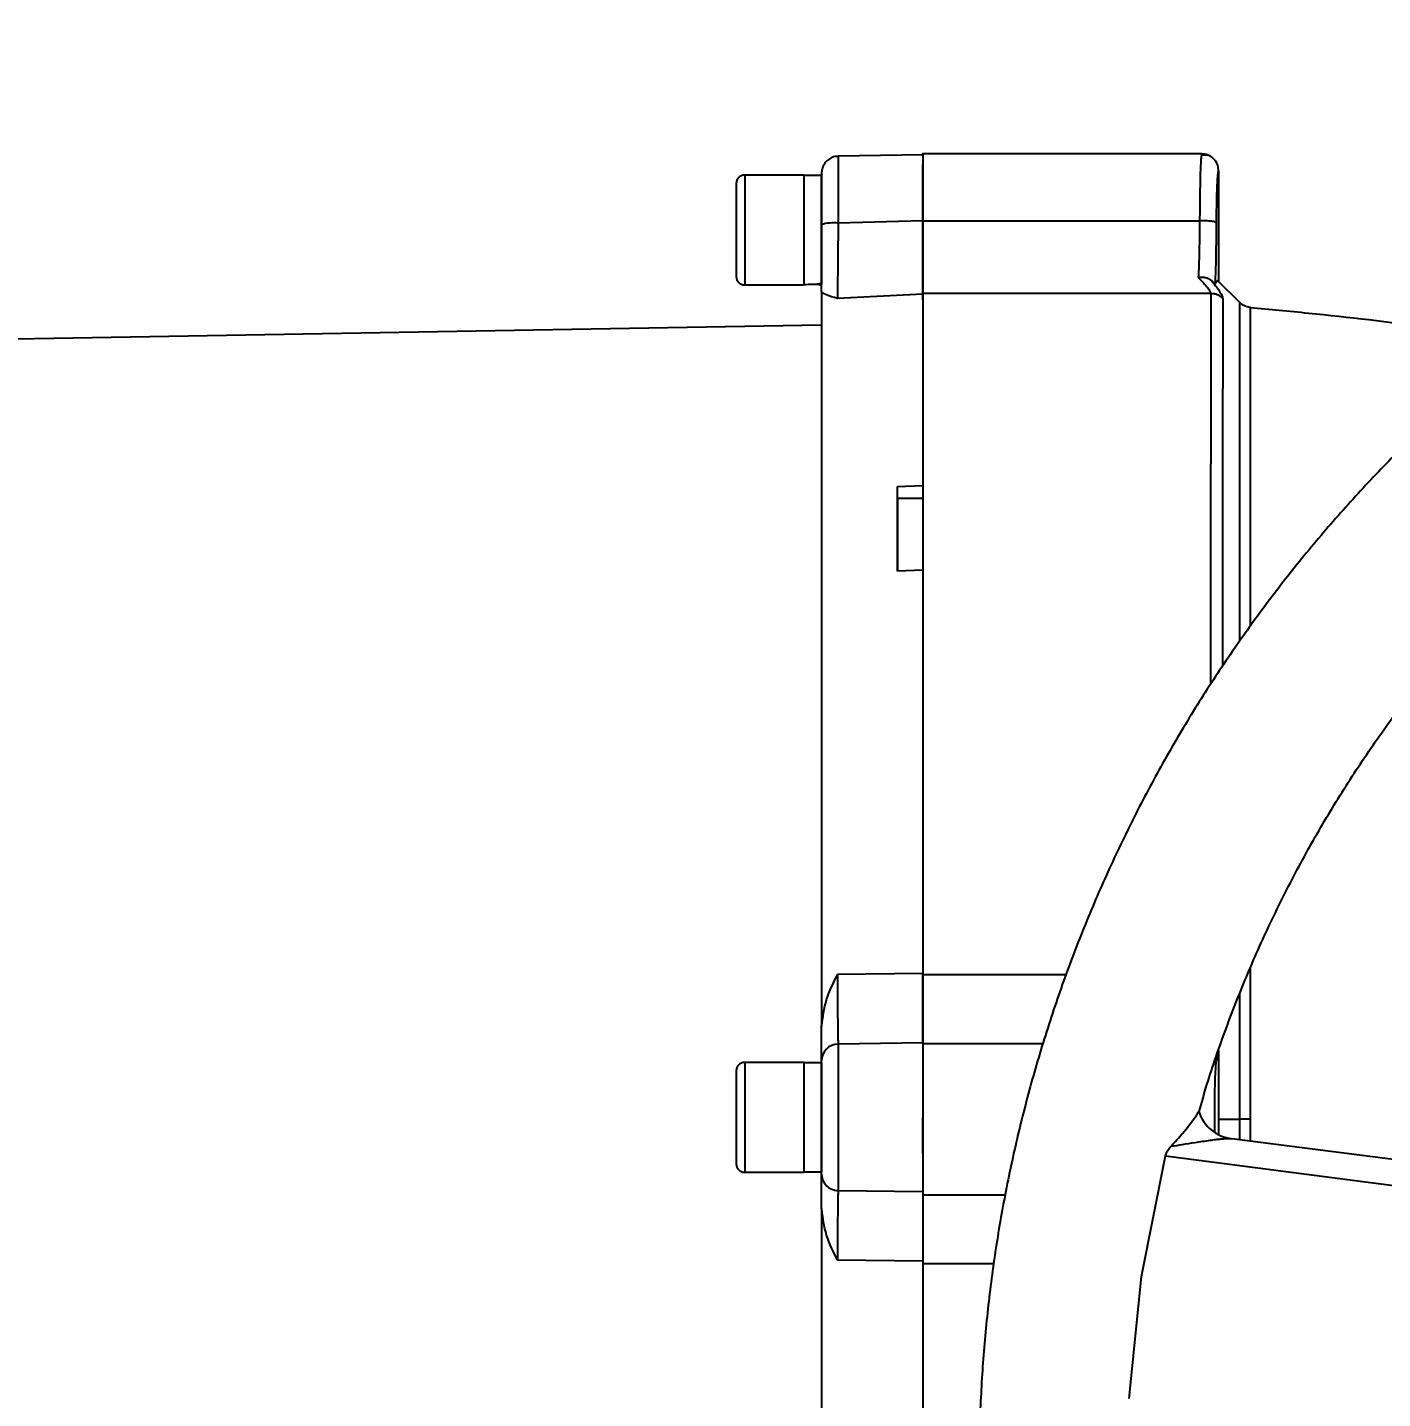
# Model space of a CAD drawing. Header units: millimetres. Extents: x 2160 to 4596, y 811 to 2534.
# Drawn here: x 3037.5 to 3197.9, y 1334.7 to 1496.9 of the extents above; entities that cross this region are included whole.
import ezdxf

# ---------------------------------------------------------------- set-up
doc = ezdxf.new("R2010")
doc.units = ezdxf.units.MM
doc.layers.add('AM_5', color=3, linetype='Continuous', lineweight=25)
doc.styles.add('SLDTEXTSTYLE1', font='txt.shx', dxfattribs={"width": 0.7, "bigfont": 'gbcbig.shx'})
doc.dimstyles.new('SLDDIMSTYLE12$0', dxfattribs={"dimtxt": 12, "dimasz": 10, "dimexe": 0, "dimexo": 0.0625, "dimgap": 0.875, "dimtad": 1, "dimdec": 1, "dimlfac": 1.8, "dimrnd": 1e-09, "dimzin": 12, "dimdsep": 46, "dimtxsty": 'SLDTEXTSTYLE1', "dimcen": 0.09, "dimdle": 8.16, "dimclrd": 3, "dimclre": 3, "dimadec": 0, "dimazin": 3, "dimtfac": 1, "dimtdec": 1, "dimtofl": 0, "dimtmove": 0, "dimatfit": 3, "dimfxl": 0, "dimfrac": 2, "dimtolj": 1, "dimlwd": 5, "dimlwe": 5, "dimarcsym": 0})

# ---------------------------------------------------------------- blocks, each defined once
blk = doc.blocks.new('*D70')
at = {"layer": 'AM_5', "color": 3, "linetype": 'Continuous', "lineweight": 5, "transparency": 16777216}
for p, q in [((2971.47, 1335.64), (2971.47, 1176.24)), ((3133.47, 1176.24), (2981.47, 1176.24))]:
    blk.add_line(p, q, dxfattribs=at)
at = {"layer": 'AM_5', "color": 3, "lineweight": 5, "transparency": 16777216}
blk.add_line((3143.47, 1253.91), (3143.47, 1176.24), dxfattribs=at)
at = {"layer": 'AM_5', "color": 3, "transparency": 16777216}
for points in [[(2981.47, 1177.9), (2981.47, 1174.57), (2971.47, 1176.24)], [(3133.47, 1177.9), (3133.47, 1174.57), (3143.47, 1176.24)]]:
    blk.add_solid(points, dxfattribs=at)
at = {"layer": 'Defpoints', "color": 0, "transparency": 16777216}
for p in [(2971.47, 1335.7), (3143.47, 1253.97), (2971.47, 1176.24)]:
    blk.add_point(p, dxfattribs=at)
at = {"layer": 'AM_5', "color": 0, "transparency": 16777216, "insert": (3062.52, 1183.11), "char_height": 12, "attachment_point": 5, "rotation": 360, "style": 'SLDTEXTSTYLE1'}
blk.add_mtext('\\A1;172', dxfattribs=at)

msp = doc.modelspace()

# ---------------------------------------------------------------- linework, layer by layer
at = {"color": 7, "linetype": 'Continuous', "lineweight": 25}
for p, q in [((3143.468, 1481.864), (3133.433, 1481.689)), ((3176.469, 1481.974), (3143.468, 1481.974)), ((3177.299, 1481.793), (3176.396, 1481.839)), ((3176.467, 1481.974), (3176.427, 1481.79)), ((3178.468, 1479.973), (3178.468, 1466.89)), ((3129.368, 1479.474), (3122.368, 1479.474)), ((3131.468, 1479.414), (3129.368, 1479.414)), ((3143.468, 1474.045), (3133.433, 1473.794)), ((3143.468, 1474.071), (3176.224, 1474.071)), ((3131.468, 1466.649), (3131.468, 1468.807)), ((3131.468, 1468.634), (3131.468, 1466.534)), ((3180.981, 1464.375), (3178.468, 1466.89)), ((3122.368, 1466.474), (3129.368, 1466.474)), ((3143.468, 1465.394), (3133.363, 1464.877)), ((3177.548, 1465.445), (3143.468, 1465.445)), ((3143.468, 1464.693), (3143.468, 1465.394)), ((3131.468, 1461.714), (3001.941, 1459.453)), ((3140.467, 1442.612), (3143.467, 1442.723)), ((3140.467, 1441.188), (3140.467, 1442.612)), ((3143.467, 1441.188), (3140.467, 1441.188)), ((3143.467, 1432.728), (3140.467, 1432.617)), ((3143.467, 1385.002), (3133.363, 1384.883)), ((3143.467, 1384.889), (3160.446, 1384.889)), ((3143.467, 1376.8), (3133.432, 1376.65)), ((3157.679, 1376.677), (3143.467, 1376.677)), ((3178.467, 1375.872), (3178.467, 1367.763)), ((3129.367, 1374.474), (3122.367, 1374.474)), ((3131.467, 1374.414), (3129.367, 1374.414)), ((3143.467, 1372.224), (3143.467, 1371.974)), ((3178.467, 1367.763), (3180.971, 1367.768)), ((3178.467, 1367.763), (3178.467, 1365.964)), ((3178.467, 1367.763), (3178.467, 1365.964)), ((3180.971, 1365.328), (3180.971, 1367.768)), ((3182.196, 1367.769), (3182.196, 1365.17)), ((3205.618, 1362.149), (3180.033, 1365.449)), ((3169.337, 1349.156), (3172.165, 1363.408)), ((3172.165, 1363.408), (3205.997, 1359.007)), ((3122.367, 1361.474), (3129.367, 1361.474)), ((3129.367, 1361.534), (3131.467, 1361.534)), ((3129.367, 1361.474), (3129.367, 1361.534)), ((3143.467, 1359.148), (3133.432, 1359.297)), ((3143.467, 1358.817), (3153.23, 1358.817)), ((3143.467, 1350.946), (3133.363, 1351.065)), ((3151.866, 1350.642), (3143.467, 1350.642)), ((3167.876, 1334.7), (3169.337, 1349.154)), ((3169.337, 1349.154), (3169.337, 1349.156))]:
    msp.add_line(p, q, dxfattribs=at)
at = {"color": 7, "linetype": 'Continuous', "lineweight": 25, "flags": 128}
for points in [[(3133.433, 1481.689), (3133.433, 1481.496), (3133.433, 1480.925), (3133.433, 1480.002), (3133.433, 1478.767), (3133.433, 1477.275), (3133.433, 1475.593), (3133.433, 1473.794)], [(3122.368, 1479.474), (3122.368, 1479.376), (3122.368, 1478.943), (3122.368, 1478.188), (3122.368, 1477.152), (3122.368, 1475.892), (3122.368, 1474.473), (3122.368, 1472.974)], [(3129.368, 1479.414), (3129.368, 1479.463), (3129.368, 1479.376), (3129.368, 1478.943), (3129.368, 1478.188), (3129.368, 1477.152), (3129.368, 1475.892), (3129.368, 1474.473), (3129.368, 1472.974)], [(3129.368, 1479.414), (3129.368, 1479.385), (3129.368, 1479.069), (3129.368, 1478.419), (3129.368, 1477.471), (3129.368, 1476.278), (3129.368, 1474.903), (3129.368, 1473.424), (3129.368, 1471.919), (3129.368, 1470.473), (3129.368, 1469.163), (3129.368, 1468.062), (3129.368, 1467.229), (3129.368, 1466.71), (3129.368, 1466.534)], [(3131.468, 1479.414), (3131.468, 1479.352), (3131.468, 1478.969), (3131.468, 1478.259), (3131.468, 1477.259), (3131.468, 1476.026), (3131.468, 1474.625), (3131.468, 1473.134), (3131.468, 1471.635), (3131.468, 1470.209), (3131.468, 1468.934), (3131.468, 1467.879), (3131.468, 1467.104), (3131.468, 1466.649)], [(3131.468, 1468.807), (3131.468, 1469.318), (3131.468, 1470.125), (3131.468, 1471.163), (3131.468, 1472.348), (3131.468, 1473.584), (3131.468, 1473.607)], [(3122.368, 1472.974), (3122.368, 1471.475), (3122.368, 1470.057), (3122.368, 1468.796), (3122.368, 1467.761), (3122.368, 1467.006), (3122.368, 1466.573), (3122.368, 1466.474)], [(3129.368, 1472.974), (3129.368, 1471.475), (3129.368, 1470.057), (3129.368, 1468.796), (3129.368, 1467.761), (3129.368, 1467.006), (3129.368, 1466.573), (3129.368, 1466.485), (3129.368, 1466.534)], [(3131.468, 1466.534), (3131.468, 1466.71), (3131.468, 1467.229), (3131.468, 1468.062), (3131.468, 1468.974)], [(3133.432, 1376.65), (3133.432, 1376.286), (3133.432, 1375.554), (3133.432, 1374.485), (3133.432, 1373.128), (3133.432, 1371.542), (3133.432, 1369.799), (3133.432, 1367.974), (3133.432, 1366.149), (3133.432, 1364.405), (3133.432, 1362.82), (3133.432, 1361.463), (3133.432, 1360.394), (3133.432, 1359.661), (3133.432, 1359.297)], [(3122.367, 1374.474), (3122.367, 1374.43), (3122.367, 1374.082), (3122.367, 1373.405), (3122.367, 1372.435), (3122.367, 1371.224), (3122.367, 1369.839), (3122.367, 1368.352), (3122.367, 1366.846), (3122.367, 1365.4), (3122.367, 1364.093), (3122.367, 1362.995), (3122.367, 1362.166), (3122.367, 1361.65), (3122.367, 1361.474)], [(3129.367, 1374.414), (3129.367, 1374.43), (3129.367, 1374.43), (3129.367, 1374.082), (3129.367, 1373.405), (3129.367, 1372.435), (3129.367, 1371.224), (3129.367, 1369.839), (3129.367, 1368.352), (3129.367, 1366.846), (3129.367, 1365.4), (3129.367, 1364.093), (3129.367, 1362.995), (3129.367, 1362.166), (3129.367, 1361.65), (3129.367, 1361.474), (3129.367, 1361.474)], [(3129.367, 1374.311), (3129.367, 1374.199), (3129.367, 1373.646), (3129.367, 1372.782), (3129.367, 1371.655), (3129.367, 1370.327), (3129.367, 1368.871), (3129.367, 1367.365), (3129.367, 1365.893), (3129.367, 1364.535), (3129.367, 1363.364), (3129.367, 1362.446), (3129.367, 1362.182)], [(3131.467, 1374.414), (3131.467, 1374.399), (3131.467, 1374.119), (3131.467, 1373.503), (3131.467, 1372.584), (3131.467, 1371.414), (3131.467, 1370.056), (3131.467, 1368.583), (3131.467, 1367.078), (3131.467, 1365.621), (3131.467, 1364.293), (3131.467, 1363.167), (3131.467, 1362.303), (3131.467, 1361.75), (3131.467, 1361.536), (3131.467, 1361.534)]]:
    msp.add_lwpolyline(points, dxfattribs=at)
at = {"color": 7, "linetype": 'Continuous', "lineweight": 25}
for centre, radius, start, end in [((3122.368, 1478.474), 1, 90, 180), ((3132.952, 1468.466), 5.35, 84.84154, 106.10398), ((3122.368, 1467.474), 1, 180, 270), ((3133.463, 1374.655), 1.995, 90.86979, 179.87519), ((3122.367, 1373.474), 1, 90, 180), ((3180.58, 1370.085), 4.668, 197.58427, 263.2716), ((3182.254, 703.715), 664.054, 90.005021, 90.110676), ((3122.367, 1362.474), 1, 180, 270), ((3133.463, 1361.292), 1.995, 180.12481, 269.13021)]:
    msp.add_arc(centre, radius, start, end, dxfattribs=at)
for centre, major_axis, ratio, start_param, end_param in [((3129.368, 1472.974), (-11.154, 0), 0.5773521, 1.5707963, 1.760193), ((3178.348, 1367.967), (-0.007, -98.975), 0.0349473, 3.1091985, 3.2162788), ((3131.468, 1472.974), (-11.154, 0), 0.5773521, 1.4765232, 1.5707963), ((3178.468, 1367.974), (0, -98.916), 0.0000054, 4.6323855, 4.7145267)]:
    msp.add_ellipse(centre, major_axis=major_axis, ratio=ratio, start_param=start_param, end_param=end_param, dxfattribs=at)
for points, knots in [([(3320.9, 1496.939), (3318.34, 1496.915), (3314.76, 1496.88), (3309.49, 1496.601), (3305.026, 1496.266), (3299.71, 1495.7), (3294.141, 1494.927), (3288.327, 1493.917), (3282.356, 1492.661), (3276.28, 1491.15), (3270.142, 1489.379), (3263.977, 1487.345), (3257.813, 1485.046), (3251.677, 1482.48), (3245.589, 1479.65), (3239.569, 1476.556), (3233.636, 1473.202), (3227.807, 1469.589), (3222.097, 1465.724), (3216.522, 1461.61), (3211.095, 1457.253), (3205.829, 1452.658), (3200.738, 1447.834), (3195.833, 1442.786), (3191.126, 1437.523), (3186.628, 1432.053), (3182.35, 1426.385), (3178.301, 1420.528), (3174.491, 1414.491), (3170.93, 1408.285), (3167.625, 1401.921), (3164.584, 1395.408), (3161.815, 1388.759), (3159.324, 1381.984), (3157.119, 1375.097), (3155.204, 1368.108), (3153.586, 1361.03), (3152.268, 1353.877), (3151.255, 1346.66), (3150.55, 1339.392), (3150.158, 1332.088), (3150.079, 1324.76), (3150.316, 1317.422), (3150.87, 1310.088), (3151.742, 1302.77), (3152.932, 1295.483), (3154.44, 1288.24), (3156.265, 1281.056), (3158.406, 1273.943), (3160.86, 1266.915), (3163.625, 1259.987), (3166.697, 1253.171), (3170.074, 1246.48), (3173.752, 1239.928), (3177.726, 1233.528), (3181.991, 1227.293), (3186.542, 1221.235), (3191.374, 1215.366), (3196.481, 1209.7), (3201.857, 1204.247), (3207.304, 1199.2), (3212.778, 1194.547), (3218.236, 1190.278), (3223.861, 1186.236), (3229.642, 1182.427), (3235.57, 1178.859), (3241.632, 1175.537), (3247.818, 1172.467), (3254.114, 1169.653), (3260.508, 1167.101), (3266.983, 1164.815), (3273.521, 1162.799), (3280.096, 1161.057), (3286.669, 1159.592), (3293.163, 1158.41), (3299.452, 1157.513), (3304.976, 1156.93), (3309.859, 1156.562), (3314.683, 1156.322), (3320.657, 1156.205), (3326.174, 1156.316), (3331.443, 1156.587), (3335.908, 1156.925), (3341.224, 1157.49), (3346.793, 1158.263), (3352.606, 1159.273), (3358.577, 1160.529), (3364.653, 1162.04), (3370.791, 1163.811), (3376.957, 1165.845), (3383.12, 1168.144), (3389.257, 1170.709), (3395.345, 1173.54), (3401.365, 1176.634), (3407.297, 1179.988), (3413.126, 1183.6), (3418.836, 1187.466), (3424.412, 1191.58), (3429.839, 1195.937), (3435.105, 1200.532), (3440.196, 1205.356), (3445.101, 1210.404), (3449.808, 1215.667), (3454.306, 1221.137), (3458.584, 1226.805), (3462.632, 1232.662), (3466.442, 1238.699), (3470.004, 1244.905), (3473.309, 1251.269), (3476.351, 1257.781), (3479.113, 1264.433), (3481.45, 1270.715), (3482.729, 1274.82), (3483.292, 1276.628)], [0, 0, 0, 0, 0.01020738, 0.01427401, 0.02103699, 0.02805607, 0.03558666, 0.0434511, 0.05157826, 0.05991132, 0.06840986, 0.07704394, 0.08579098, 0.09463359, 0.10355821, 0.11255405, 0.12161242, 0.13072624, 0.1398897, 0.14909794, 0.15834689, 0.16763314, 0.17695375, 0.18630622, 0.19568842, 0.20509849, 0.21453484, 0.22399606, 0.23348097, 0.24298851, 0.25251779, 0.26206801, 0.27163852, 0.28122873, 0.29083816, 0.30046642, 0.31011319, 0.31977821, 0.32946132, 0.33916239, 0.34888138, 0.35861831, 0.36837328, 0.37814642, 0.38793798, 0.39774825, 0.40757761, 0.41742653, 0.42729557, 0.4371854, 0.4470968, 0.45703069, 0.46698816, 0.47697044, 0.48697902, 0.49701559, 0.50708218, 0.51718117, 0.52731537, 0.53748817, 0.54770366, 0.5569145, 0.56612256, 0.57532659, 0.5845258, 0.59371913, 0.60290519, 0.61208206, 0.62124705, 0.63039624, 0.63952364, 0.64861966, 0.65766788, 0.66663751, 0.67546331, 0.68397889, 0.69196332, 0.69760555, 0.70350123, 0.71121989, 0.72142727, 0.72549391, 0.73225688, 0.73927596, 0.74680655, 0.754671, 0.76279816, 0.77113122, 0.77962976, 0.78826384, 0.79701087, 0.80585349, 0.81477811, 0.82377394, 0.83283231, 0.84194614, 0.85110959, 0.86031783, 0.86956679, 0.87885303, 0.88817364, 0.89752611, 0.90690831, 0.91631839, 0.92575473, 0.93521596, 0.94470086, 0.95420841, 0.96373768, 0.97328791, 0.98285841, 0.99244862, 1, 1, 1, 1]), ([(3133.439, 1481.661), (3133.363, 1481.668), (3133.058, 1481.696), (3132.581, 1481.51), (3132.111, 1481.19), (3131.805, 1480.828), (3131.621, 1480.483), (3131.524, 1480.185), (3131.483, 1479.958), (3131.47, 1479.808), (3131.468, 1479.732), (3131.468, 1479.703), (3131.468, 1479.697), (3131.468, 1479.695), (3131.468, 1479.693), (3131.468, 1479.691), (3131.468, 1479.689), (3131.468, 1479.679), (3131.468, 1479.611), (3131.468, 1479.361), (3131.468, 1479.28)], [0, 0, 0, 0, 0.0427535, 0.1716137, 0.274933, 0.3619927, 0.4349672, 0.4936953, 0.5372005, 0.5648057, 0.5779833, 0.5802423, 0.5811791, 0.5818638, 0.5828222, 0.5846676, 0.5898798, 0.6180464, 0.8773136, 1, 1, 1, 1]), ([(3143.468, 1481.97), (3143.468, 1481.971), (3143.468, 1482.165), (3143.468, 1481.482), (3143.468, 1479.878), (3143.468, 1477.253), (3143.468, 1475.132), (3143.468, 1474.071)], [0, 0, 0, 0, 0.00146, 0.251095, 0.50073, 0.750365, 1, 1, 1, 1]), ([(3176.427, 1481.79), (3176.42, 1481.766), (3176.4, 1481.693), (3176.356, 1481.072), (3176.298, 1479.715), (3176.244, 1477.224), (3176.23, 1475.1), (3176.224, 1474.071)], [0, 0, 0, 0, 0.0675681, 0.1998133, 0.4374294, 0.7275623, 1, 1, 1, 1]), ([(3177.195, 1481.798), (3177.107, 1481.835), (3176.856, 1481.939), (3176.603, 1481.883), (3176.438, 1481.846)], [0, 0, 0, 0, 0.34953147, 1, 1, 1, 1]), ([(3178.468, 1479.973), (3178.448, 1480.189), (3178.415, 1480.543), (3178.197, 1481.006), (3177.929, 1481.366), (3177.584, 1481.65), (3177.103, 1481.906), (3176.717, 1481.947), (3176.467, 1481.973)], [0, 0, 0, 0, 0.2060336, 0.3367467, 0.4847907, 0.6326865, 0.7619928, 1, 1, 1, 1]), ([(3143.468, 1476.974), (3143.468, 1477.018), (3143.468, 1478.084), (3143.468, 1479.525), (3143.468, 1480.35), (3143.468, 1480.667)], [0, 0, 0, 0, 0.0255431, 0.6246336, 1, 1, 1, 1]), ([(3178.223, 1473.827), (3178.23, 1474.661), (3178.243, 1476.328), (3178.301, 1478.341), (3178.379, 1479.723), (3178.438, 1479.89), (3178.468, 1479.973)], [0, 0, 0, 0, 0.2501088, 0.5000493, 0.7500207, 1, 1, 1, 1]), ([(3121.368, 1478.474), (3121.368, 1478.401), (3121.368, 1478.288), (3121.368, 1477.602), (3121.368, 1476.892), (3121.368, 1476.011), (3121.368, 1474.731), (3121.368, 1473.666), (3121.368, 1472.974)], [0, 0, 0, 0, 0.2394568, 0.3683607, 0.5, 0.6316393, 0.7605432, 1, 1, 1, 1]), ([(3131.468, 1473.606), (3131.468, 1474.425), (3131.468, 1476.063), (3131.468, 1477.997), (3131.468, 1479.114), (3131.468, 1479.267), (3131.468, 1479.28)], [0, 0, 0, 0, 0.32304392, 0.64608785, 0.96913177, 1, 1, 1, 1]), ([(3176.17, 1368.667), (3176.471, 1369.729), (3177.407, 1373.034), (3179.314, 1378.485), (3181.872, 1385.013), (3184.757, 1391.424), (3187.943, 1397.713), (3191.431, 1403.861), (3195.215, 1409.857), (3199.292, 1415.686), (3203.655, 1421.335), (3208.299, 1426.791), (3213.218, 1432.04), (3218.227, 1436.896), (3223.282, 1441.368), (3228.34, 1445.466), (3233.568, 1449.34), (3238.956, 1452.982), (3244.492, 1456.385), (3250.164, 1459.543), (3255.961, 1462.45), (3261.869, 1465.101), (3267.873, 1467.49), (3273.955, 1469.613), (3280.095, 1471.465), (3286.262, 1473.043), (3292.406, 1474.342), (3298.415, 1475.354), (3303.982, 1476.065), (3308.827, 1476.511), (3313.297, 1476.788), (3317.202, 1476.926), (3319.801, 1476.936), (3320.849, 1476.939)], [0, 0, 0, 0, 0.0170783, 0.0531439, 0.089298, 0.1255445, 0.1618882, 0.1983346, 0.2348901, 0.2715626, 0.3083611, 0.3452967, 0.3823824, 0.4196345, 0.4532144, 0.4867833, 0.5203362, 0.5538698, 0.5873798, 0.6208602, 0.654303, 0.6876965, 0.7210233, 0.7542563, 0.7873511, 0.8202281, 0.8527303, 0.8844984, 0.9144909, 0.939551, 0.9597807, 0.9837802, 1, 1, 1, 1]), ([(3131.468, 1465.648), (3131.468, 1466.181), (3131.468, 1467.246), (3131.468, 1469.203), (3131.468, 1471.331), (3131.468, 1472.846), (3131.468, 1473.606)], [0, 0, 0, 0, 0.250755, 0.4999887, 0.7492331, 1, 1, 1, 1]), ([(3133.433, 1473.794), (3133.427, 1473.153), (3133.416, 1471.93), (3133.404, 1470.451), (3133.393, 1469.362), (3133.386, 1468.596), (3133.374, 1467.308), (3133.365, 1465.729), (3133.364, 1465.157), (3133.363, 1464.877)], [0, 0, 0, 0, 0.1490589, 0.284486, 0.365253, 0.4374072, 0.5004523, 0.7554674, 1, 1, 1, 1]), ([(3143.468, 1474.045), (3143.468, 1472.999), (3143.468, 1470.91), (3143.468, 1468.262), (3143.468, 1466.241), (3143.468, 1465.676), (3143.468, 1465.394)], [0, 0, 0, 0, 0.25006523, 0.49944561, 0.74938637, 1, 1, 1, 1]), ([(3176.224, 1474.071), (3176.219, 1473.454), (3176.209, 1472.196), (3176.175, 1470.402), (3176.128, 1468.706), (3176.084, 1467.803), (3176.062, 1467.344)], [0, 0, 0, 0, 0.2356127, 0.4808109, 0.7356041, 1, 1, 1, 1]), ([(3178.223, 1473.827), (3178.187, 1473.857), (3178.114, 1473.92), (3177.646, 1474.001), (3176.982, 1474.058), (3176.47, 1474.067), (3176.224, 1474.071)], [0, 0, 0, 0, 0.2409388, 0.5005407, 0.7598409, 1, 1, 1, 1]), ([(3178.098, 1466.666), (3178.113, 1467.146), (3178.145, 1468.108), (3178.182, 1469.847), (3178.21, 1471.756), (3178.218, 1473.138), (3178.223, 1473.827)], [0, 0, 0, 0, 0.2423696, 0.4853152, 0.7431963, 1, 1, 1, 1]), ([(3121.368, 1472.974), (3121.368, 1472.282), (3121.368, 1471.218), (3121.368, 1469.938), (3121.368, 1469.056), (3121.368, 1468.347), (3121.368, 1467.661), (3121.368, 1467.548), (3121.368, 1467.474)], [0, 0, 0, 0, 0.2394568, 0.3683607, 0.5, 0.6316393, 0.7605432, 1, 1, 1, 1]), ([(3143.468, 1468.974), (3143.468, 1468.859), (3143.468, 1468.596), (3143.468, 1468.958), (3143.468, 1469.887), (3143.468, 1471.306), (3143.468, 1472.418), (3143.468, 1472.974)], [0, 0, 0, 0, 0.1621502, 0.3716126, 0.5810751, 0.7905375, 1, 1, 1, 1]), ([(3177.657, 1466.939), (3177.559, 1467.014), (3177.357, 1467.168), (3176.966, 1467.31), (3176.526, 1467.381), (3176.217, 1467.356), (3176.062, 1467.344)], [0, 0, 0, 0, 0.2386671, 0.4926942, 0.7442037, 1, 1, 1, 1]), ([(3176.062, 1467.344), (3176.479, 1466.915), (3177.305, 1466.066), (3177.467, 1465.651), (3177.548, 1465.445)], [0, 0, 0, 0, 0.5050283, 1, 1, 1, 1]), ([(3177.657, 1466.939), (3178.036, 1466.458), (3178.773, 1465.524), (3178.9, 1465.082), (3178.963, 1464.867)], [0, 0, 0, 0, 0.5146876, 1, 1, 1, 1]), ([(3178.098, 1466.666), (3178.077, 1466.657), (3178.046, 1466.643), (3177.882, 1466.75), (3177.751, 1466.855), (3177.672, 1466.926), (3177.657, 1466.939)], [0, 0, 0, 0, 0.5019977, 0.7519527, 0.9535485, 1, 1, 1, 1]), ([(3133.363, 1464.877), (3132.876, 1465.014), (3131.906, 1465.286), (3131.613, 1465.528), (3131.468, 1465.648)], [0, 0, 0, 0, 0.5024427, 1, 1, 1, 1]), ([(3177.548, 1465.445), (3177.546, 1464.838), (3177.544, 1463.639), (3177.54, 1460.873), (3177.537, 1457.506), (3177.534, 1453.12), (3177.53, 1447.58), (3177.527, 1440.781), (3177.524, 1433.397), (3177.521, 1426.217), (3177.52, 1421.3), (3177.519, 1419.195)], [0, 0, 0, 0, 0.1074926, 0.2126392, 0.3154396, 0.4158938, 0.5461536, 0.6722446, 0.7941664, 0.9119185, 1, 1, 1, 1]), ([(3178.963, 1464.867), (3178.866, 1464.953), (3178.67, 1465.125), (3178.318, 1465.305), (3177.939, 1465.423), (3177.677, 1465.438), (3177.548, 1465.445)], [0, 0, 0, 0, 0.2475722, 0.5, 0.7524278, 1, 1, 1, 1]), ([(3178.963, 1464.867), (3178.961, 1464.312), (3178.959, 1463.219), (3178.956, 1460.775), (3178.953, 1457.874), (3178.95, 1454.539), (3178.947, 1450.863), (3178.944, 1446.31), (3178.941, 1440.797), (3178.938, 1434.284), (3178.935, 1427.847), (3178.934, 1423.425), (3178.933, 1421.355)], [0, 0, 0, 0, 0.10355805, 0.20350992, 0.29985507, 0.39259296, 0.48172312, 0.56724505, 0.68873355, 0.80210636, 0.90736147, 1, 1, 1, 1]), ([(3180.973, 1424.306), (3180.973, 1425.874), (3180.973, 1430.01), (3180.974, 1436.07), (3180.975, 1442.467), (3180.975, 1448.124), (3180.976, 1453.014), (3180.977, 1457.087), (3180.978, 1460.295), (3180.979, 1462.644), (3180.98, 1463.971), (3180.98, 1464.521), (3180.981, 1464.367), (3180.981, 1464.362)], [0, 0, 0, 0, 0.06336263, 0.16710914, 0.27085565, 0.37460215, 0.47834866, 0.58209517, 0.68584167, 0.78958818, 0.89333469, 0.99708119, 1, 1, 1, 1]), ([(3182.206, 1463.797), (3181.975, 1463.841), (3181.513, 1463.927), (3181.154, 1464.23), (3180.975, 1464.381)], [0, 0, 0, 0, 0.5000711, 1, 1, 1, 1]), ([(3182.206, 1463.787), (3182.206, 1463.791), (3182.206, 1463.905), (3182.205, 1463.504), (3182.205, 1462.573), (3182.204, 1461.026), (3182.203, 1459.044), (3182.203, 1456.685), (3182.202, 1453.936), (3182.201, 1450.832), (3182.201, 1447.42), (3182.2, 1444.624), (3182.2, 1442.607), (3182.2, 1441.419), (3182.199, 1440.234), (3182.199, 1439.055), (3182.199, 1437.884), (3182.199, 1436.724), (3182.199, 1433.64), (3182.198, 1430.203), (3182.198, 1426.806), (3182.198, 1426.078)], [0, 0, 0, 0, 0.0029077, 0.0949925, 0.1832887, 0.2677958, 0.3485137, 0.4254418, 0.4985799, 0.5759913, 0.6486482, 0.7165502, 0.7383478, 0.7596059, 0.7803246, 0.8005039, 0.8201437, 0.839244, 0.8578049, 0.9695111, 1, 1, 1, 1]), ([(3214.461, 1459.895), (3210.779, 1460.42), (3202.343, 1461.624), (3191.585, 1462.896), (3184.503, 1463.547), (3182.203, 1463.758)], [0, 0, 0, 0, 0.3434207, 0.7867461, 1, 1, 1, 1]), ([(3140.467, 1441.188), (3140.467, 1439.619), (3140.467, 1436.911), (3140.467, 1433.887), (3140.467, 1432.617)], [0, 0, 0, 0, 0.57963713, 1, 1, 1, 1]), ([(3182.196, 1385.592), (3182.196, 1382.644), (3182.196, 1376.742), (3182.196, 1370.762), (3182.196, 1367.769)], [0, 0, 0, 0, 0.4994879, 1, 1, 1, 1]), ([(3131.467, 1378.763), (3131.613, 1379.831), (3131.905, 1381.978), (3132.875, 1383.911), (3133.363, 1384.883)], [0, 0, 0, 0, 0.4975573, 1, 1, 1, 1]), ([(3133.363, 1384.883), (3133.363, 1383.849), (3133.364, 1382.456), (3133.369, 1380.921), (3133.374, 1380.041), (3133.379, 1379.202), (3133.389, 1378.376), (3133.402, 1377.594), (3133.415, 1376.932), (3133.426, 1376.747), (3133.432, 1376.65)], [0, 0, 0, 0, 0.24428957, 0.32903605, 0.41448985, 0.50012501, 0.59799237, 0.71577027, 0.85107242, 1, 1, 1, 1]), ([(3143.467, 1385.002), (3143.467, 1383.97), (3143.467, 1381.908), (3143.467, 1379.364), (3143.467, 1377.482), (3143.467, 1377.027), (3143.467, 1376.8)], [0, 0, 0, 0, 0.2500466, 0.4994486, 0.7493959, 1, 1, 1, 1]), ([(3180.971, 1367.768), (3180.971, 1370.926), (3180.971, 1375.892), (3180.971, 1380.788), (3180.971, 1382.571)], [0, 0, 0, 0, 0.6359822, 1, 1, 1, 1]), ([(3131.467, 1374.66), (3131.467, 1374.774), (3131.467, 1375.003), (3131.467, 1375.89), (3131.467, 1377.109), (3131.467, 1378.211), (3131.467, 1378.763)], [0, 0, 0, 0, 0.2507669, 0.5000113, 0.749245, 1, 1, 1, 1]), ([(3178.014, 1366.252), (3178.01, 1366.804), (3178.001, 1368.198), (3178.021, 1370.558), (3178.07, 1372.649), (3178.14, 1374.156), (3178.192, 1374.504), (3178.221, 1374.693)], [0, 0, 0, 0, 0.1446681, 0.3655212, 0.6066409, 0.7853277, 1, 1, 1, 1]), ([(3178.221, 1374.693), (3178.239, 1374.777), (3178.274, 1374.936), (3178.307, 1375.283), (3178.322, 1375.447)], [0, 0, 0, 0, 0.5255504, 1, 1, 1, 1]), ([(3121.367, 1373.474), (3121.367, 1373.401), (3121.367, 1373.288), (3121.367, 1372.602), (3121.367, 1371.892), (3121.367, 1371.011), (3121.367, 1369.731), (3121.367, 1367.974), (3121.367, 1366.218), (3121.367, 1364.938), (3121.367, 1364.056), (3121.367, 1363.347), (3121.367, 1362.661), (3121.367, 1362.548), (3121.367, 1362.474)], [0, 0, 0, 0, 0.1197284, 0.1841803, 0.25, 0.3158197, 0.3802716, 0.5, 0.6197284, 0.6841803, 0.75, 0.8158197, 0.8802716, 1, 1, 1, 1]), ([(3143.467, 1372.146), (3143.467, 1371.746), (3143.467, 1370.442), (3143.467, 1367.709), (3143.467, 1364.479), (3143.467, 1361.66), (3143.467, 1359.555), (3143.467, 1359.063), (3143.467, 1358.817)], [0, 0, 0, 0, 0.08145643, 0.26516514, 0.44887386, 0.63258257, 0.81629129, 1, 1, 1, 1]), ([(3143.467, 1363.974), (3143.467, 1363.859), (3143.467, 1363.596), (3143.467, 1363.958), (3143.467, 1364.887), (3143.467, 1366.306), (3143.467, 1367.418), (3143.467, 1367.974)], [0, 0, 0, 0, 0.1621533, 0.371615, 0.5810766, 0.7905383, 1, 1, 1, 1]), ([(3172.85, 1364.559), (3173.313, 1365.068), (3174.364, 1366.224), (3175.415, 1367.581), (3175.975, 1368.412), (3176.118, 1368.655), (3176.131, 1368.678), (3176.13, 1368.675), (3176.13, 1368.675)], [0, 0, 0, 0, 0.296932, 0.6736495, 0.8400755, 0.9606673, 0.9947876, 1, 1, 1, 1]), ([(3172.165, 1363.408), (3172.218, 1363.565), (3172.346, 1363.944), (3172.62, 1364.304), (3172.803, 1364.506), (3172.85, 1364.559)], [0, 0, 0, 0, 0.3410071, 0.8286347, 1, 1, 1, 1]), ([(3172.85, 1364.559), (3173.293, 1364.629), (3174.257, 1364.782), (3175.82, 1365.022), (3177.135, 1365.228), (3178.113, 1365.359), (3178.677, 1365.422), (3179.204, 1365.465), (3179.679, 1365.485), (3179.926, 1365.46), (3180.033, 1365.449)], [0, 0, 0, 0, 0.1610959, 0.3500594, 0.5867226, 0.6799971, 0.7629362, 0.835774, 0.9281692, 1, 1, 1, 1]), ([(3131.467, 1357.184), (3131.467, 1357.737), (3131.467, 1358.839), (3131.467, 1360.058), (3131.467, 1360.945), (3131.467, 1361.173), (3131.467, 1361.288)], [0, 0, 0, 0, 0.250755, 0.4999887, 0.7492331, 1, 1, 1, 1]), ([(3133.432, 1359.297), (3133.426, 1359.201), (3133.415, 1359.016), (3133.403, 1358.414), (3133.393, 1357.799), (3133.385, 1357.257), (3133.374, 1356.162), (3133.365, 1354.203), (3133.363, 1352.097), (3133.363, 1351.065)], [0, 0, 0, 0, 0.1490589, 0.284486, 0.365253, 0.4374072, 0.5004523, 0.7554674, 1, 1, 1, 1]), ([(3143.467, 1359.148), (3143.467, 1358.922), (3143.467, 1358.47), (3143.467, 1356.591), (3143.467, 1354.046), (3143.467, 1351.98), (3143.467, 1350.946)], [0, 0, 0, 0, 0.2500652, 0.4994456, 0.7493864, 1, 1, 1, 1]), ([(3133.363, 1351.065), (3132.875, 1352.037), (3131.905, 1353.97), (3131.613, 1356.116), (3131.467, 1357.184)], [0, 0, 0, 0, 0.50244267, 1, 1, 1, 1]), ([(3143.467, 1350.642), (3143.467, 1347.348), (3143.467, 1340.759), (3143.467, 1331.207), (3143.467, 1322.025), (3143.467, 1313.315), (3143.467, 1305.203), (3143.467, 1298.466), (3143.467, 1294.787), (3143.467, 1293.312)], [0, 0, 0, 0, 0.149957, 0.2999139, 0.4498709, 0.5998278, 0.7497848, 0.8997417, 1, 1, 1, 1])]:
    msp.add_open_spline(points, degree=3, knots=knots, dxfattribs=at)
for points in [[(3143.468, 1481.864), (3143.468, 1481.751), (3143.468, 1481.524), (3143.468, 1479.76), (3143.468, 1477.206), (3143.468, 1475.098), (3143.468, 1474.045)], [(3143.468, 1472.974), (3143.468, 1473.531), (3143.468, 1474.645), (3143.468, 1476.049), (3143.468, 1477.032), (3143.468, 1477.16), (3143.468, 1477.224)], [(3143.468, 1465.445), (3143.468, 1465.727), (3143.468, 1466.292), (3143.468, 1468.308), (3143.468, 1470.947), (3143.468, 1473.03), (3143.468, 1474.071)], [(3131.468, 1465.648), (3131.468, 1465.123), (3131.468, 1464.075), (3131.468, 1460.956), (3131.467, 1456.748), (3131.467, 1451.392), (3131.467, 1444.988), (3131.467, 1437.606), (3131.467, 1429.344), (3131.467, 1420.305), (3131.467, 1410.604), (3131.467, 1400.361), (3131.467, 1389.718), (3131.467, 1382.415), (3131.467, 1378.763)], [(3143.468, 1465.445), (3143.468, 1464.759), (3143.468, 1463.386), (3143.468, 1460.065), (3143.467, 1455.861), (3143.467, 1450.726), (3143.467, 1444.736), (3143.467, 1437.949), (3143.467, 1430.435), (3143.467, 1422.273), (3143.467, 1413.548), (3143.467, 1404.347), (3143.467, 1394.781), (3143.467, 1388.186), (3143.467, 1384.889)], [(3143.468, 1465.394), (3143.468, 1464.806), (3143.468, 1463.63), (3143.468, 1460.877), (3143.467, 1457.43), (3143.467, 1453.23), (3143.467, 1448.385), (3143.467, 1444.61), (3143.467, 1442.723)], [(3140.467, 1432.617), (3140.467, 1434.372), (3140.467, 1437.883), (3140.467, 1441.035), (3140.467, 1442.612)], [(3143.467, 1441.188), (3143.467, 1439.614), (3143.467, 1436.465), (3143.467, 1432.95), (3143.467, 1431.193)], [(3143.467, 1432.728), (3143.467, 1430.431), (3143.467, 1425.838), (3143.467, 1418.338), (3143.467, 1410.467), (3143.467, 1402.238), (3143.467, 1393.743), (3143.467, 1387.916), (3143.467, 1385.002)], [(3143.467, 1376.677), (3143.467, 1376.909), (3143.467, 1377.371), (3143.467, 1379.26), (3143.467, 1381.802), (3143.467, 1383.86), (3143.467, 1384.889)], [(3143.467, 1376.8), (3143.467, 1376.557), (3143.467, 1376.073), (3143.467, 1373.986), (3143.467, 1371.2), (3143.467, 1369.049), (3143.467, 1367.974)], [(3131.467, 1367.974), (3131.467, 1368.801), (3131.467, 1370.455), (3131.467, 1372.586), (3131.467, 1374.16), (3131.467, 1374.493), (3131.467, 1374.66)], [(3131.467, 1361.288), (3131.467, 1361.455), (3131.467, 1361.788), (3131.467, 1363.361), (3131.467, 1365.493), (3131.467, 1367.147), (3131.467, 1367.974)], [(3143.467, 1367.974), (3143.467, 1366.899), (3143.467, 1364.748), (3143.467, 1361.961), (3143.467, 1359.875), (3143.467, 1359.39), (3143.467, 1359.148)], [(3143.467, 1358.817), (3143.467, 1358.59), (3143.467, 1358.137), (3143.467, 1356.259), (3143.467, 1353.725), (3143.467, 1351.67), (3143.467, 1350.642)], [(3131.467, 1357.184), (3131.467, 1353.533), (3131.467, 1346.229), (3131.467, 1335.586), (3131.467, 1325.343), (3131.467, 1315.643), (3131.467, 1306.603), (3131.467, 1298.341), (3131.467, 1290.96), (3131.467, 1284.555), (3131.467, 1279.2), (3131.468, 1274.992), (3131.468, 1271.872), (3131.468, 1270.824), (3131.468, 1270.3)], [(3143.467, 1350.946), (3143.467, 1348.032), (3143.467, 1342.204), (3143.467, 1333.71), (3143.467, 1325.481), (3143.467, 1317.61), (3143.467, 1310.109), (3143.467, 1305.516), (3143.467, 1303.22)]]:
    msp.add_open_spline(points, degree=3, dxfattribs=at)

# ---------------------------------------------------------------- dimensions: what is measured, and where the dimension line sits
at = {"layer": 'AM_5'}
dim = msp.add_linear_dim(base=(2971.467, 1176.236), p1=(3143.468, 1253.974), p2=(2971.467, 1335.698), angle=180, dimstyle='SLDDIMSTYLE12$0', override={"dimlfac": 1}, dxfattribs=at)
dim.commit()
dim.dimension.update_dxf_attribs({"geometry": '*D70', "text_midpoint": (3062.523, 1176.236), "dimtype": 160})

doc.saveas('drawing.dxf')
